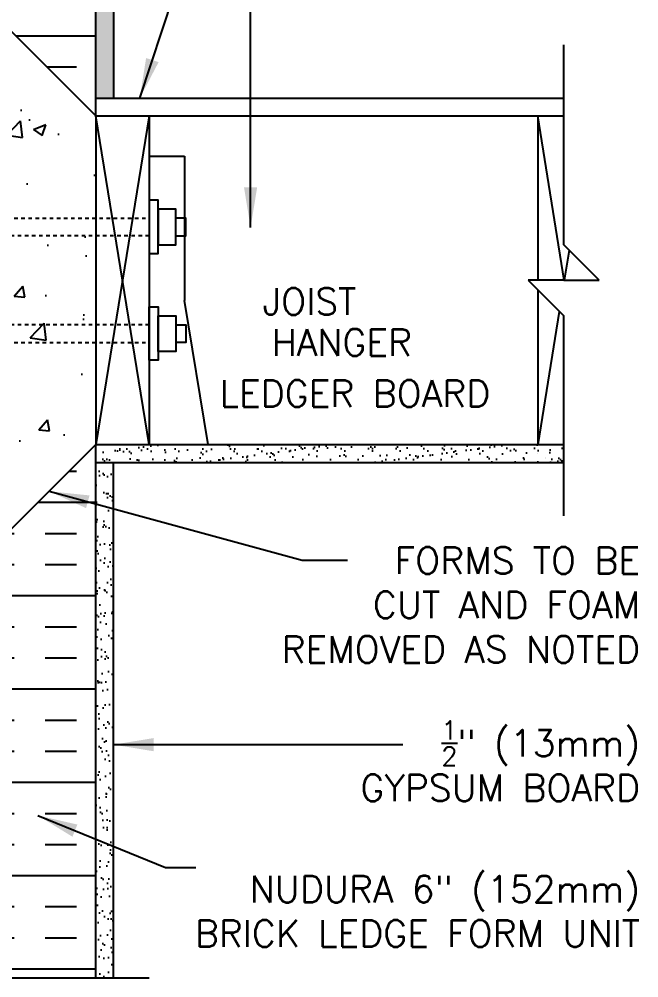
# Model space of a CAD drawing. Header units: inches. Extents: x 34 to 91.7, y -32.4 to 60.2.
# Drawn here: x 63.06 to 80.51, y -0.35 to 26.62 of the extents above; entities that cross this region are included whole.
import ezdxf
from ezdxf.enums import TextEntityAlignment as Align

# ---------------------------------------------------------------- set-up
doc = ezdxf.new("R2010")
doc.units = ezdxf.units.IN
doc.header["$LTSCALE"] = 0.5
doc.header["$MEASUREMENT"] = 0
doc.linetypes.add('HIDDEN2', pattern=[0.1875, 0.125, -0.0625])
for name, color, linetype in [('HATCH', 12, 'Continuous'), ('LINE15', 9, 'Continuous'), ('LINE18', 9, 'Continuous'), ('line25', 2, 'Continuous'), ('LINE50', 5, 'Continuous'), ('LINE9', 9, 'Continuous'), ('TEXT', 4, 'Continuous')]:
    doc.layers.add(name, color=color, linetype=linetype)
doc.styles.add('DIM', font='romans.shx', dxfattribs={"width": 0.7})
doc.styles.add('ROMANS', font='romans.shx', dxfattribs={"height": 1.125})
doc.dimstyles.new('ext_12', dxfattribs={"dimscale": 12, "dimtxt": 0.09375, "dimasz": 0.09375, "dimexe": 0.09375, "dimexo": 0.0625, "dimgap": 0.0625, "dimtad": 1, "dimdec": 1, "dimzin": 3, "dimdsep": 46, "dimlunit": 4, "dimtxsty": 'DIM', "dimcen": 0.09, "dimdle": 0.09375, "dimclrt": 4, "dimadec": 0, "dimazin": 0, "dimtfac": 1, "dimtdec": 1, "dimtmove": 2, "dimatfit": 3, "dimfxl": 1, "dimfrac": 2, "dimtolj": 1, "dimtzin": 0, "dimarcsym": 0})
pattern_1 = [(0, (42.7951, -13.2255), (0, 2.625), []), (0, (42.7951, -12.3505), (0, 2.625), [0.875, -0.875]), (0, (42.7951, -11.4755), (0, 2.625), [0.875, -0.875])]

msp = doc.modelspace()

# ---------------------------------------------------------------- hatches: boundary and pattern name
at = {"layer": 'HATCH'}
h = msp.add_hatch(dxfattribs=at)
h.set_pattern_fill('AR-SAND', color=256, scale=0.25, style=0)
h.paths.add_polyline_path([(65.722, 53.649), (65.222, 53.649), (65.222, 35.649), (65.209, 24.399), (65.722, 24.399)])
h = msp.add_hatch(dxfattribs=at)
h.set_pattern_fill('INSUL', color=256, scale=7, style=0)
h.set_pattern_definition(pattern_1)
h.paths.add_polyline_path([(62.597, 26.524), (65.222, 23.899), (65.222, 35.649), (64.784, 35.649), (64.784, 35.149), (63.284, 35.149), (63.284, 35.649), (62.597, 35.649)])
h = msp.add_hatch(dxfattribs=at)
h.set_pattern_fill('AR-CONC', color=256, scale=0.5, style=0)
h.set_pattern_definition([(50, (-70.8275, -135.99), (3.5863, -0.31376), [0.375, -4.125]), (355, (-70.8275, -135.99), (-0.693757, 3.76096), [0.3, -3.3]), (100.4514, (-70.5287, -136.016), (2.892547, 3.4472), [0.3187, -3.50571]), (46.1842, (-70.8275, -134.99), (5.336205, -0.827595), [0.5625, -6.1875]), (96.6356, (-70.383, -135.059), (4.67331, 4.87059), [0.47805, -5.25856]), (351.1842, (-70.8275, -134.99), (4.67331, 4.8706), [0.45, -4.95]), (21, (-70.3275, -135.24), (2.984535, -2.013094), [0.375, -4.125]), (326, (-70.3275, -135.24), (1.216577, 3.62575), [0.3, -3.3]), (71.4514, (-70.0788, -135.4077), (4.201113, 1.61265), [0.3187, -3.50571]), (37.5, (-70.8275, -135.99), (0.060799, 1.664469), [0, -3.26, 0, -3.35, 0, -3.3125]), (7.5, (-70.8275, -135.99), (1.315348, 1.972059), [0, -1.91, 0, -3.185, 0, -1.2625]), (327.5, (-71.9425, -135.99), (2.669112, -0.112774), [0, -1.25, 0, -3.9, 0, -5.175]), (317.5, (-72.4425, -135.99), (2.91593, 0.500525), [0, -1.625, 0, -2.59, 0, -3.675])])
h.paths.add_polyline_path([(65.222, 21.337), (62.597, 21.337), (62.597, 17.212), (65.222, 17.212)])
h.paths.add_polyline_path([(65.222, 15.774), (65.222, 16.712), (62.597, 16.712), (62.597, 13.149)])
h.paths.add_polyline_path([(62.597, 25.399), (62.597, 21.837), (65.222, 21.837), (65.222, 22.774)])
h = msp.add_hatch(dxfattribs=at)
h.set_pattern_fill('INSUL', color=256, scale=7, style=0)
h.set_pattern_definition(pattern_1)
h.paths.add_polyline_path([(65.222, 14.649), (62.597, 12.024), (62.597, -0.351), (65.222, -0.351)])
h = msp.add_hatch(dxfattribs=at)
h.set_pattern_fill('AR-SAND', color=256, scale=0.25, style=0)
h.paths.add_polyline_path([(78.395, 14.649), (65.222, 14.649), (65.222, 14.149), (78.395, 14.149)])
h = msp.add_hatch(dxfattribs=at)
h.set_pattern_fill('AR-SAND', color=256, scale=0.25, style=0)
h.paths.add_polyline_path([(65.722, 13.838), (65.628, 14.149), (65.222, 14.149), (65.222, -0.351), (65.722, -0.351)])

# ---------------------------------------------------------------- linework, layer by layer
for p, q in [((66.722, 14.649), (65.222, 23.899)), ((66.722, 23.899), (65.222, 14.649)), ((78.412, 19.274), (77.662, 23.899)), ((78.55, 20.12), (78.412, 19.274)), ((78.271, 18.399), (77.662, 14.649)), ((77.668, 14.402), (77.668, 14.402)), ((77.883, 14.3), (77.883, 14.3)), ((77.879, 14.267), (77.879, 14.267))]:
    msp.add_line(p, q, dxfattribs=at)
at = {"layer": 'LINE15', "linetype": 'HIDDEN2'}
for points in [[(66.722, 20.524), (61.222, 20.524, -0.414214), (60.722, 21.024), (60.722, 22.524), (61.222, 22.524), (61.222, 21.124, 0.414214), (61.322, 21.024), (66.722, 21.024)], [(66.722, 18.024), (61.222, 18.024, 0.414214), (60.722, 17.524), (60.722, 16.024), (61.222, 16.024), (61.222, 17.424, -0.414214), (61.322, 17.524), (66.722, 17.524)]]:
    msp.add_lwpolyline(points, format="xyb", dxfattribs=at)
at = {"layer": 'LINE18'}
for points in [[(66.722, 20.024), (66.972, 20.024), (66.972, 21.524), (66.722, 21.524)], [(66.972, 20.274), (67.472, 20.274), (67.472, 21.274), (66.972, 21.274)], [(66.722, 18.524), (66.972, 18.524), (66.972, 17.024), (66.722, 17.024)], [(66.972, 18.274), (67.472, 18.274), (67.472, 17.274), (66.972, 17.274)]]:
    msp.add_lwpolyline(points, close=True, dxfattribs=at)
for points in [[(67.472, 20.524), (67.752, 20.524), (67.752, 21.024), (67.472, 21.024)], [(67.472, 18.024), (67.752, 18.024), (67.752, 17.524), (67.472, 17.524)]]:
    msp.add_lwpolyline(points, dxfattribs=at)
at = {"layer": 'line25'}
for p, q in [((65.222, 23.899), (62.597, 26.524)), ((65.222, 23.899), (65.222, 14.649)), ((65.222, 23.899), (78.395, 23.899)), ((66.722, 23.899), (66.722, 14.649)), ((77.662, 23.899), (77.662, 19.274)), ((77.662, 19.007), (77.662, 14.649)), ((65.222, 14.649), (62.597, 12.024)), ((65.222, 14.649), (78.395, 14.649))]:
    msp.add_line(p, q, dxfattribs=at)
at = {"layer": 'LINE50'}
for p, q in [((65.222, 23.899), (65.222, 35.649)), ((65.222, -0.351), (65.222, 14.649))]:
    msp.add_line(p, q, dxfattribs=at)
at = {"layer": 'LINE9'}
for p, q in [((65.722, 53.649), (65.722, 24.399)), ((78.395, 20.274), (78.395, 25.899)), ((65.222, 24.399), (78.395, 24.399)), ((66.722, 22.768), (67.722, 22.768)), ((67.722, 22.768), (67.722, 18.708)), ((79.395, 19.274), (78.395, 20.274)), ((79.395, 19.274), (78.395, 20.274)), ((78.395, 19.274), (77.395, 19.274)), ((77.395, 19.274), (78.395, 18.274)), ((77.395, 19.274), (78.395, 18.274)), ((78.395, 19.274), (77.395, 19.274)), ((78.395, 19.274), (79.395, 19.274)), ((78.395, 19.274), (79.395, 19.274)), ((68.38, 14.649), (67.722, 18.708)), ((78.395, 12.649), (78.395, 18.274)), ((65.222, 14.149), (78.395, 14.149)), ((65.722, -0.351), (65.722, 14.149)), ((60.597, -0.351), (66.722, -0.351))]:
    msp.add_line(p, q, dxfattribs=at)
at = {"layer": 'TEXT'}
for points in [[(67.722, 18.708, 0, 0.36, 0), (68.802, 18.708, 0, 0, 0), (69.968, 18.708, 0, 0, 0)], [(65.972, 16.103, 0, 0.36, 0), (67.052, 16.103, 0, 0, 0), (68.899, 16.103, 0, 0, 0)], [(65.972, 16.103, 0, 0.36, 0), (67.052, 16.103, 0, 0, 0), (68.899, 16.103, 0, 0, 0)]]:
    msp.add_lwpolyline(points, format="xyseb", dxfattribs=at)

# ---------------------------------------------------------------- texts
at = {"layer": 'TEXT', "style": 'ROMANS'}
for s, p in [(' JOIST ', (69.406, 18.677)), ('HANGER', (70.168, 17.526)), (' LEDGER BOARD', (68.193, 16.086)), (' LEDGER BOARD', (68.193, 16.086))]:
    msp.add_text(s, height=0.75, dxfattribs=at).set_placement(p, align=Align.MIDDLE_LEFT)
at = {"layer": 'TEXT', "char_height": 0.75, "attachment_point": 6, "style": 'ROMANS'}
for s, insert, width in [('FORMS TO BE \\PCUT AND FOAM REMOVED AS NOTED', (80.543, 10.14), 11.43486), ('\\A1;{\\H0.7x;\\S1/2;}" (13mm) GYPSUM BOARD', (80.543, 5.749), 9.46328), ('NUDURA 6" (152mm) BRICK LEDGE FORM UNIT', (80.543, 1.522), 14.1509)]:
    msp.add_mtext(s, dxfattribs=dict(at, insert=insert, width=width))

# ---------------------------------------------------------------- leaders
at = {"layer": 'TEXT'}
for points in [[(66.459, 24.399), (69.668, 34.113), (73.614, 34.113)], [(69.578, 20.76), (69.578, 27.038), (72.47, 27.038)], [(63.909, 13.337), (71.035, 11.399), (72.307, 11.399)], [(65.722, 6.209), (73.861, 6.209)], [(63.59, 4.215), (67.186, 2.749), (68.04, 2.749)]]:
    msp.add_leader(points, dimstyle='ext_12', override={"dimgap": 0.0625, "dimtad": 0}, dxfattribs=at)

doc.saveas('drawing.dxf')
